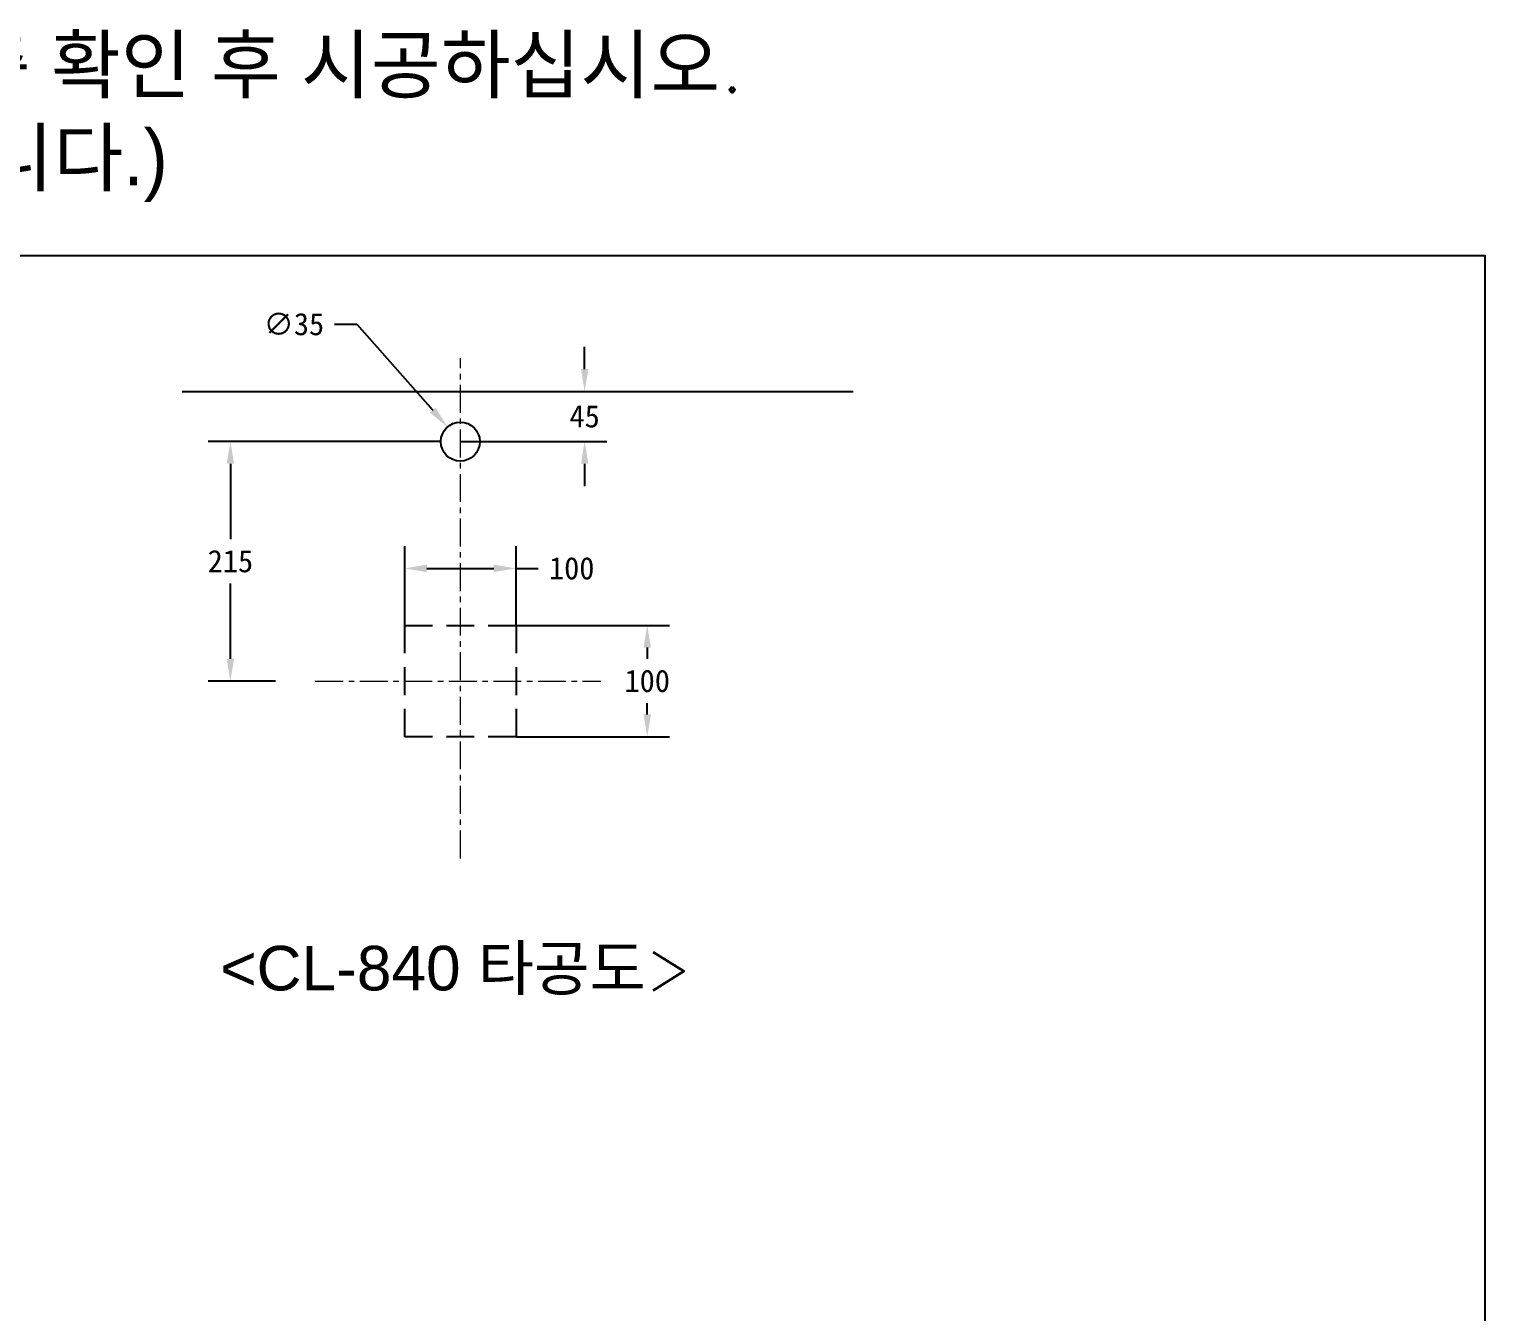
# Model space of a CAD drawing. Extents: x 0 to 9660, y 0 to 2303.
# Drawn here: x 1793 to 3100, y 1152 to 2303 of the extents above; entities that cross this region are included whole.
import ezdxf

# ---------------------------------------------------------------- set-up
doc = ezdxf.new("R2010")
doc.units = 0
doc.header["$LTSCALE"] = 20
doc.header["$MEASUREMENT"] = 0
doc.linetypes.add('CENTER', pattern=[2, 1.25, -0.25, 0.25, -0.25])
doc.linetypes.add('HIDDEN', pattern=[0.375, 0.25, -0.125])
doc.layers.get('0').update_dxf_attribs({"linetype": 'CONTINUOUS'})
doc.layers.get('DEFPOINTS').update_dxf_attribs({"linetype": 'CONTINUOUS'})
for name, color, linetype in [('3', 3, 'CONTINUOUS'), ('5', 5, 'CONTINUOUS'), ('7', 7, 'CONTINUOUS'), ('BODY', 7, 'CONTINUOUS')]:
    doc.layers.add(name, color=color, linetype=linetype)
doc.styles.add('GHS', font='romans', dxfattribs={"bigfont": 'ghs'})
doc.dimstyles.new('Standard$0', dxfattribs={"dimtxt": 0.18, "dimasz": 0.18, "dimexe": 0.18, "dimexo": 0.0625, "dimgap": 0.09, "dimtad": 0, "dimtih": 1, "dimtoh": 1, "dimdec": 4, "dimzin": 0, "dimdsep": 46, "dimtxsty": 'Standard', "dimcen": 0.09, "dimadec": 0, "dimazin": 0, "dimtfac": 1, "dimtdec": 4, "dimtofl": 0, "dimtmove": 0, "dimatfit": 3, "dimfxl": 0, "dimtolj": 1, "dimtzin": 0, "dimarcsym": 0})
doc.dimstyles.new('STANDARD$3', dxfattribs={"dimtxt": 2.5, "dimasz": 2, "dimexe": 2, "dimexo": 1, "dimgap": 1.5, "dimtad": 1, "dimdec": 0, "dimlfac": 10, "dimrnd": 0.5, "dimzin": 0, "dimdsep": 46, "dimtxsty": 'Standard', "dimcen": 0, "dimclrt": 2, "dimadec": 0, "dimazin": 0, "dimtfac": 1, "dimtdec": 0, "dimtmove": 0, "dimatfit": 3, "dimfxl": 0, "dimtolj": 1, "dimtzin": 0, "dimarcsym": 0})

# ---------------------------------------------------------------- blocks, each defined once
blk = doc.blocks.new('*D45')
at = {"layer": '3', "color": 3, "lineweight": -2}
for p, q in [((2162.5, 1932.9), (1953.5, 1932.9)), ((1973.5, 1912.9), (1973.5, 1845.4)), ((1973.5, 1737.9), (1973.5, 1805.4)), ((2014.1, 1717.9), (1953.5, 1717.9))]:
    blk.add_line(p, q, dxfattribs=at)
at = {"layer": '3', "color": 3}
for points in [[(1970.1, 1912.9), (1976.8, 1912.9), (1973.5, 1932.9)], [(1970.1, 1737.9), (1976.8, 1737.9), (1973.5, 1717.9)]]:
    blk.add_solid(points, dxfattribs=at)
at = {"layer": 'DEFPOINTS', "color": 0}
for p in [(1973.5, 1932.9), (2162.5, 1932.9), (2014.1, 1717.9)]:
    blk.add_point(p, dxfattribs=at)
at = {"layer": '3', "color": 2, "insert": (1973.5, 1825.4), "char_height": 20, "attachment_point": 5}
blk.add_mtext('\\A1;215', dxfattribs=at)
blk = doc.blocks.new('*D46')
at = {"layer": '3', "color": 3, "lineweight": -2}
for p, q in [((2291.6, 1997.9), (2291.6, 2017.9)), ((2231.6, 1977.9), (2311.6, 1977.9)), ((2180, 1932.9), (2311.6, 1932.9)), ((2291.6, 1912.9), (2291.6, 1892.9))]:
    blk.add_line(p, q, dxfattribs=at)
at = {"layer": '3', "color": 3}
for points in [[(2288.3, 1997.9), (2295, 1997.9), (2291.6, 1977.9)], [(2288.3, 1912.9), (2295, 1912.9), (2291.6, 1932.9)]]:
    blk.add_solid(points, dxfattribs=at)
at = {"layer": 'DEFPOINTS', "color": 0}
for p in [(2231.6, 1977.9), (2291.6, 1977.9), (2180, 1932.9)]:
    blk.add_point(p, dxfattribs=at)
at = {"layer": '3', "color": 2, "insert": (2291.6, 1955.4), "char_height": 20, "attachment_point": 5}
blk.add_mtext('\\A1;45', dxfattribs=at)
blk = doc.blocks.new('*D66')
at = {"layer": '3', "color": 3, "lineweight": -2}
for p, q in [((2067.1, 2038.2), (2087.1, 2038.2)), ((2087.1, 2038.2), (2155.2, 1961)), ((2179.9, 1932.9), (2180.1, 1932.9)), ((2180, 1932.8), (2180, 1932.9))]:
    blk.add_line(p, q, dxfattribs=at)
at = {"layer": '3', "color": 3}
blk.add_solid([(2157.7, 1963.2), (2152.7, 1958.8), (2168.4, 1946)], dxfattribs=at)
at = {"layer": 'DEFPOINTS', "color": 0}
for p in [(2168.4, 1946), (2191.6, 1919.7)]:
    blk.add_point(p, dxfattribs=at)
at = {"layer": '3', "color": 2, "insert": (2030.5, 2038.2), "char_height": 20, "attachment_point": 5}
blk.add_mtext('\\A1;∅35', dxfattribs=at)
blk = doc.blocks.new('*D67')
at = {"layer": '3', "color": 3, "lineweight": -2}
for p, q in [((2130, 1767.9), (2130, 1839)), ((2230, 1767.9), (2230, 1839)), ((2150, 1819), (2210, 1819)), ((2230, 1819), (2250, 1819))]:
    blk.add_line(p, q, dxfattribs=at)
at = {"layer": '3', "color": 3}
for points in [[(2150, 1822.4), (2150, 1815.7), (2130, 1819)], [(2210, 1822.4), (2210, 1815.7), (2230, 1819)]]:
    blk.add_solid(points, dxfattribs=at)
at = {"layer": 'DEFPOINTS', "color": 0}
for p in [(2230, 1819), (2130, 1767.9), (2230, 1767.9)]:
    blk.add_point(p, dxfattribs=at)
at = {"layer": '3', "color": 2, "insert": (2280, 1819), "char_height": 20, "attachment_point": 5}
blk.add_mtext('\\A1;100', dxfattribs=at)
blk = doc.blocks.new('*D68')
at = {"layer": '3', "color": 3, "lineweight": -2}
for p, q in [((2230, 1767.9), (2367.8, 1767.9)), ((2347.8, 1747.9), (2347.8, 1737.9)), ((2347.8, 1687.9), (2347.8, 1697.9)), ((2230, 1667.9), (2367.8, 1667.9))]:
    blk.add_line(p, q, dxfattribs=at)
at = {"layer": '3', "color": 3}
for points in [[(2344.5, 1747.9), (2351.1, 1747.9), (2347.8, 1767.9)], [(2344.5, 1687.9), (2351.1, 1687.9), (2347.8, 1667.9)]]:
    blk.add_solid(points, dxfattribs=at)
at = {"layer": 'DEFPOINTS', "color": 0}
for p in [(2230, 1767.9), (2230, 1667.9), (2347.8, 1667.9)]:
    blk.add_point(p, dxfattribs=at)
at = {"layer": '3', "color": 2, "insert": (2347.8, 1717.9), "char_height": 20, "attachment_point": 5}
blk.add_mtext('\\A1;100', dxfattribs=at)

msp = doc.modelspace()

# ---------------------------------------------------------------- linework, layer by layer
at = {"layer": '3', "color": 1, "linetype": 'HIDDEN', "ltscale": 5}
msp.add_lwpolyline([(2130, 1767.85283), (2230, 1767.85283), (2230, 1667.85283), (2130, 1667.85283)], close=True, dxfattribs=at)
at = {"layer": '5'}
msp.add_line((1930.3283, 1977.85283), (2532.87347, 1977.85283), dxfattribs=at)
at = {"layer": '5', "color": 212}
msp.add_lwpolyline([(0, 2100), (3100, 2100), (3100, 0), (0, 0)], close=True, dxfattribs=at)
at = {"layer": '7', "color": 1}
msp.add_circle((2180, 1932.85283), 17.5, dxfattribs=at)
at = {"layer": 'BODY', "color": 1, "linetype": 'CENTER', "lineweight": 5}
for p, q in [((2180, 1558.68469), (2180, 2007.85283)), ((2049.73667, 1717.85283), (2306.18258, 1717.85283))]:
    msp.add_line(p, q, dxfattribs=at)

# ---------------------------------------------------------------- texts
at = {"insert": (1964.35301, 1480.15442), "char_height": 40, "width": 557.6703884, "attachment_point": 1, "style": 'GHS'}
msp.add_mtext('{\\fArial|b0|i0|c0|p34;<CL-840 \\fGulim|b0|i0|c129|p50;타공도}>', dxfattribs=at)
at = {"layer": '3', "insert": (57.59897, 2296.26076), "char_height": 50, "attachment_point": 1, "style": 'GHS'}
msp.add_mtext_dynamic_manual_height_columns('{\\fGulim|b0|i0|c129|p50;※주의}: {\\fGulim|b0|i0|c129|p50;카운터 설치부 도기허용차는 }±3%{\\fGulim|b0|i0|c129|p50;이므로 반드시 실측 확인 후 시공하십시오}.\\P     ({\\fGulim|b0|i0|c129|p50;아래의 타공SIZE는 도면 규격기준에서의 타공SIZE입니다.)}', width=3042.4010348, gutter_width=13.505, heights=[0], dxfattribs=at)

# ---------------------------------------------------------------- dimensions: what is measured, and where the dimension line sits
at = {"layer": '3'}
dim = msp.add_diameter_dim_2p(p1=(2191.57363, 1919.72648), p2=(2168.42637, 1945.97918), dimstyle='STANDARD$3', override={"dimtxt": 20, "dimasz": 20, "dimexe": 20, "dimexo": 0, "dimgap": 10, "dimtad": 0, "dimtih": 1, "dimtoh": 1, "dimdec": 4, "dimlfac": 1, "dimrnd": 0, "dimzin": 8, "dimcen": 0.09, "dimclrd": 3, "dimclre": 3, "dimtdec": 4, "dimtofl": 0}, dxfattribs=at)
dim.commit()
dim.dimension.update_dxf_attribs({"geometry": '*D66', "text_midpoint": (2030.47413, 2038.17002), "dimtype": 163})
for base, p1, p2, picture, middle in [((2291.62919, 1977.85283), (2180, 1932.85283), (2231.60089, 1977.85283), '*D46', (2291.62919, 1955.35283)), ((1973.45109, 1932.85283), (2014.11276, 1717.85283), (2162.5, 1932.85283), '*D45', (1973.45109, 1825.35283)), ((2347.80373, 1667.85283), (2230, 1767.85283), (2230, 1667.85283), '*D68', (2347.80373, 1717.85283))]:
    dim = msp.add_linear_dim(base=base, p1=p1, p2=p2, angle=90, dimstyle='Standard$0', override={"dimtxt": 20, "dimasz": 20, "dimexe": 20, "dimexo": 0, "dimgap": 10, "dimzin": 8, "dimclrd": 3, "dimclre": 3, "dimclrt": 2}, dxfattribs=at)
    dim.commit()
    dim.dimension.update_dxf_attribs({"geometry": picture, "text_midpoint": middle, "dimtype": 160})
dim = msp.add_linear_dim(base=(2230, 1819.02793), p1=(2130, 1767.85283), p2=(2230, 1767.85283), dimstyle='Standard$0', override={"dimtxt": 20, "dimasz": 20, "dimexe": 20, "dimexo": 0, "dimgap": 10, "dimzin": 8, "dimclrd": 3, "dimclre": 3, "dimclrt": 2}, dxfattribs=at)
dim.commit()
dim.dimension.update_dxf_attribs({"geometry": '*D67', "text_midpoint": (2280, 1819.02793)})

doc.saveas('drawing.dxf')
